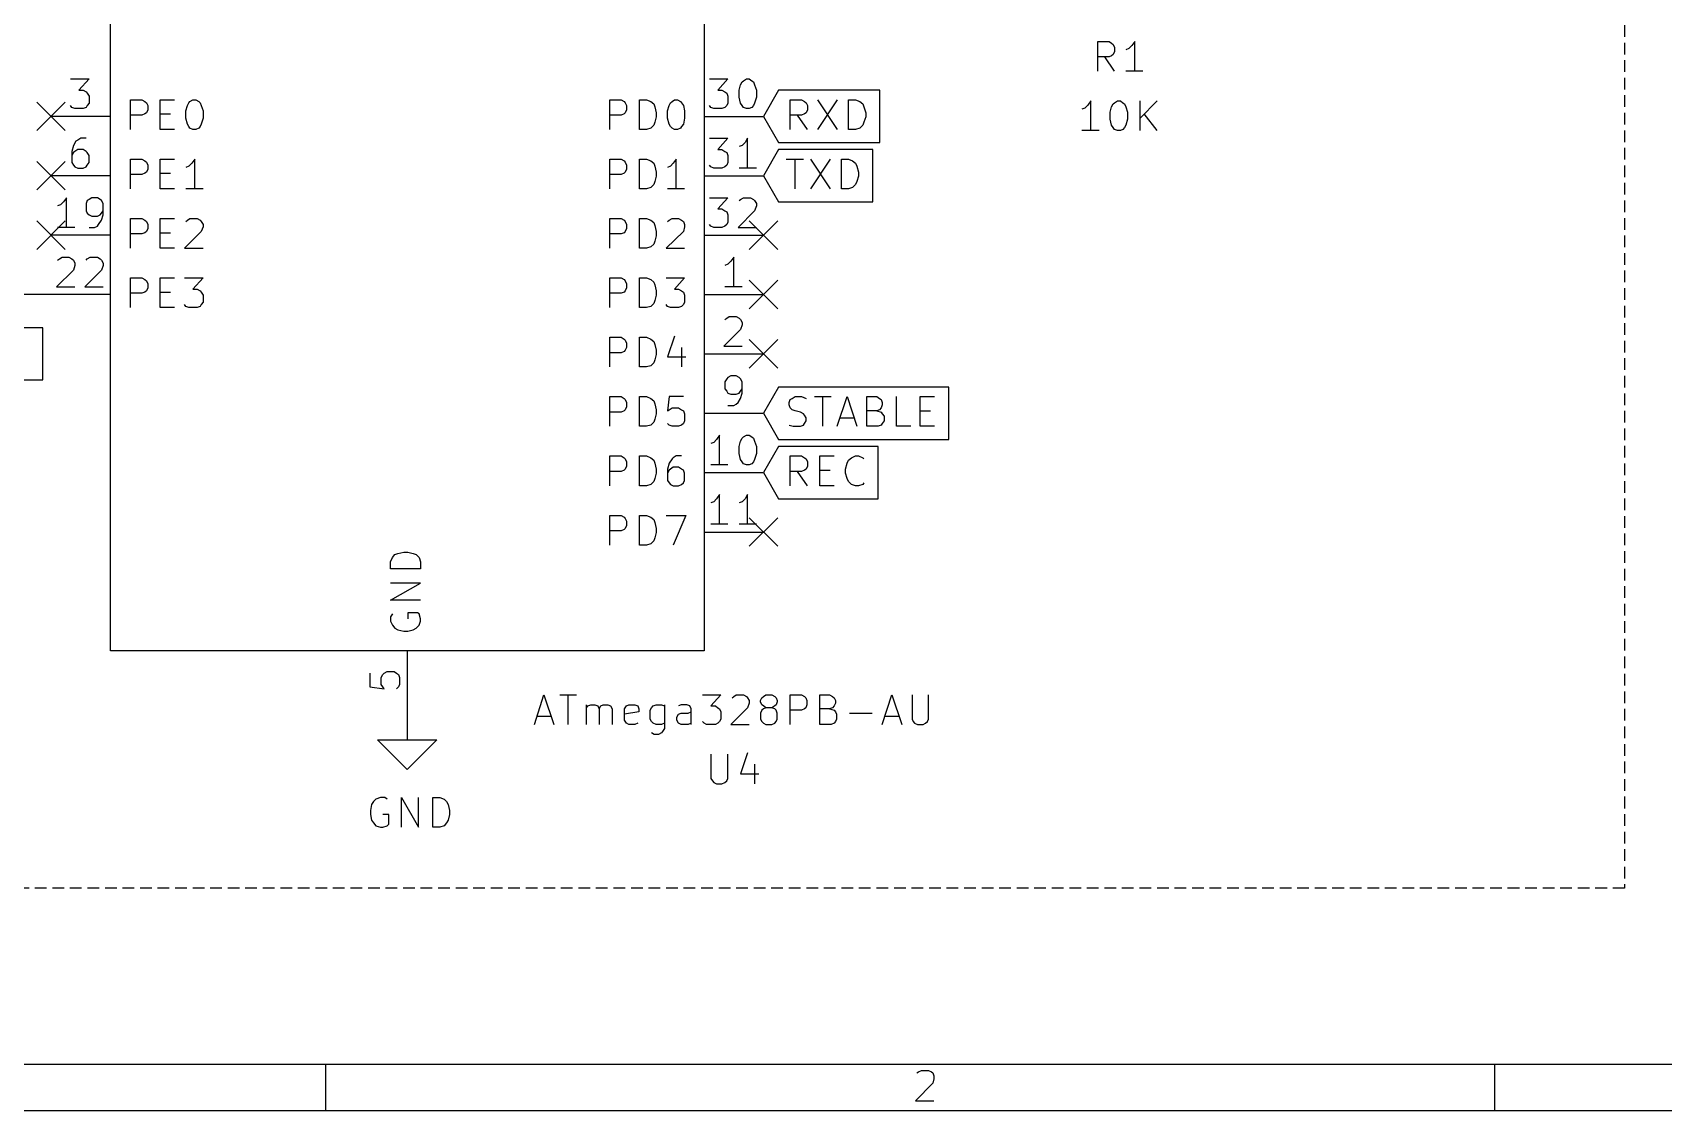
# Model space of a CAD drawing. Extents: x 10 to 287, y -200 to -10.
# Drawn here: x 47.5 to 117.2, y -200 to -153.9 of the extents above; entities that cross this region are included whole.
import ezdxf

# ---------------------------------------------------------------- set-up
doc = ezdxf.new("R2010")
doc.units = 0
doc.header["$MEASUREMENT"] = 0
doc.linetypes.add('DASHED', pattern=[0.75, 0.5, -0.25])
for name, color, linetype in [('BLUE2', 5, 'CONTINUOUS'), ('BLUE3', 171, 'CONTINUOUS'), ('CYAN2', 4, 'CONTINUOUS'), ('GREEN2', 3, 'CONTINUOUS'), ('LYELLOW', 51, 'CONTINUOUS'), ('RED2', 1, 'CONTINUOUS')]:
    doc.layers.add(name, color=color, linetype=linetype)

msp = doc.modelspace()

# ---------------------------------------------------------------- linework, layer by layer
at = {"layer": 'BLUE2', "linetype": 'CONTINUOUS'}
for p, q in [((47.6504, -156.87), (48.8696, -158.09)), ((48.8696, -156.87), (47.6504, -158.09)), ((47.6504, -159.41), (48.8696, -160.63)), ((48.8696, -159.41), (47.6504, -160.63)), ((47.6504, -161.95), (48.8696, -163.17)), ((48.8696, -161.95), (47.6504, -163.17)), ((78.1304, -161.95), (79.3496, -163.17)), ((79.3496, -161.95), (78.1304, -163.17)), ((78.1304, -164.49), (79.3496, -165.71)), ((79.3496, -164.49), (78.1304, -165.71)), ((78.1304, -167.03), (79.3496, -168.25)), ((79.3496, -167.03), (78.1304, -168.25)), ((78.1304, -174.65), (79.3496, -175.87)), ((79.3496, -174.65), (78.1304, -175.87))]:
    msp.add_line(p, q, dxfattribs=at)
at = {"layer": 'BLUE3', "linetype": 'DASHED'}
for p, q in [((115.57, -100.33), (115.57, -190.5)), ((115.57, -190.5), (25.4, -190.5))]:
    msp.add_line(p, q, dxfattribs=at)
at = {"layer": 'CYAN2', "linetype": 'CONTINUOUS'}
for p, q in [((93.0402, -155.55), (93.0402, -154.28)), ((93.0402, -154.28), (93.5228, -154.28)), ((93.5228, -154.28), (93.6244, -154.356)), ((93.6244, -154.356), (93.7006, -154.407)), ((93.7006, -154.838), (93.6244, -154.889)), ((93.7006, -154.407), (93.7514, -154.534)), ((93.7514, -154.711), (93.7006, -154.838)), ((93.7514, -154.534), (93.7514, -154.711)), ((94.361, -154.584), (94.234, -154.635)), ((94.488, -154.457), (94.361, -154.584)), ((94.615, -154.28), (94.488, -154.457)), ((94.615, -155.55), (94.615, -154.28)), ((93.5228, -154.94), (93.0402, -154.94)), ((93.7514, -155.55), (93.345, -154.94)), ((93.6244, -154.889), (93.5228, -154.94)), ((94.9706, -155.55), (94.234, -155.55)), ((51.6636, -158.039), (51.6636, -156.769)), ((51.6636, -156.769), (52.1462, -156.769)), ((52.1462, -156.769), (52.2732, -156.845)), ((52.2732, -156.845), (52.3494, -156.896)), ((52.3494, -156.896), (52.4002, -157.023)), ((52.9336, -158.039), (52.9336, -156.769)), ((52.9336, -156.769), (53.5432, -156.769)), ((54.102, -157.023), (54.1528, -156.896)), ((54.1528, -156.896), (54.2036, -156.845)), ((54.2036, -156.845), (54.3306, -156.769)), ((54.3306, -156.769), (54.4576, -156.769)), ((54.4576, -156.769), (54.5846, -156.845)), ((54.5846, -156.845), (54.6354, -156.896)), ((54.6354, -156.896), (54.6862, -157.023)), ((72.1614, -158.039), (72.1614, -156.769)), ((72.1614, -156.769), (72.644, -156.769)), ((72.644, -156.769), (72.771, -156.845)), ((72.771, -156.845), (72.8218, -156.896)), ((72.8218, -156.896), (72.8726, -157.023)), ((73.4314, -158.039), (73.4314, -156.769)), ((73.4314, -156.769), (73.7362, -156.769)), ((73.7362, -156.769), (73.914, -156.845)), ((73.914, -156.845), (74.041, -156.947)), ((74.041, -156.947), (74.0918, -157.074)), ((74.7014, -157.023), (74.7522, -156.896)), ((74.7522, -156.896), (74.8284, -156.845)), ((74.8284, -156.845), (74.93, -156.769)), ((74.93, -156.769), (75.057, -156.769)), ((75.057, -156.769), (75.184, -156.845)), ((75.184, -156.845), (75.2348, -156.896)), ((75.2348, -156.896), (75.311, -157.023)), ((92.7354, -156.82), (92.6084, -156.997)), ((92.7354, -158.09), (92.7354, -156.82)), ((93.6244, -157.074), (93.7006, -156.947)), ((93.7006, -156.947), (93.7514, -156.896)), ((93.7514, -156.896), (93.8784, -156.82)), ((93.8784, -156.82), (94.0054, -156.82)), ((94.0054, -156.82), (94.107, -156.896)), ((94.107, -156.896), (94.1832, -156.947)), ((94.1832, -156.947), (94.234, -157.074)), ((94.8436, -158.09), (94.8436, -156.82)), ((95.5802, -156.82), (94.8436, -157.556)), ((52.1462, -157.429), (51.6636, -157.429)), ((52.2732, -157.378), (52.1462, -157.429)), ((52.3494, -157.328), (52.2732, -157.378)), ((52.4002, -157.201), (52.3494, -157.328)), ((52.4002, -157.023), (52.4002, -157.201)), ((52.9336, -157.378), (53.3654, -157.378)), ((54.0258, -157.251), (54.102, -157.023)), ((54.0258, -157.556), (54.0258, -157.251)), ((54.102, -157.81), (54.0258, -157.556)), ((54.6862, -157.023), (54.7624, -157.251)), ((54.7624, -157.556), (54.6862, -157.81)), ((54.7624, -157.251), (54.7624, -157.556)), ((72.644, -157.429), (72.1614, -157.429)), ((72.771, -157.378), (72.644, -157.429)), ((72.8218, -157.328), (72.771, -157.378)), ((72.8726, -157.201), (72.8218, -157.328)), ((72.8726, -157.023), (72.8726, -157.201)), ((74.0918, -157.074), (74.1426, -157.328)), ((74.1426, -157.505), (74.0918, -157.734)), ((74.1426, -157.328), (74.1426, -157.505)), ((74.6252, -157.251), (74.7014, -157.023)), ((74.6252, -157.556), (74.6252, -157.251)), ((74.7014, -157.81), (74.6252, -157.556)), ((75.311, -157.023), (75.3618, -157.251)), ((75.3618, -157.556), (75.311, -157.81)), ((75.3618, -157.251), (75.3618, -157.556)), ((92.4814, -157.124), (92.3544, -157.175)), ((92.6084, -156.997), (92.4814, -157.124)), ((93.5736, -157.302), (93.6244, -157.074)), ((93.5736, -157.607), (93.5736, -157.302)), ((93.6244, -157.861), (93.5736, -157.607)), ((94.234, -157.074), (94.3102, -157.302)), ((94.3102, -157.607), (94.234, -157.861)), ((94.3102, -157.302), (94.3102, -157.607)), ((95.5802, -158.09), (95.0214, -157.378)), ((53.5432, -158.039), (52.9336, -158.039)), ((54.1528, -157.912), (54.102, -157.81)), ((54.2036, -157.988), (54.1528, -157.912)), ((54.3306, -158.039), (54.2036, -157.988)), ((54.4576, -158.039), (54.3306, -158.039)), ((54.5846, -157.988), (54.4576, -158.039)), ((54.6354, -157.912), (54.5846, -157.988)), ((54.6862, -157.81), (54.6354, -157.912)), ((73.7362, -158.039), (73.4314, -158.039)), ((73.914, -157.988), (73.7362, -158.039)), ((74.041, -157.861), (73.914, -157.988)), ((74.0918, -157.734), (74.041, -157.861)), ((74.7522, -157.912), (74.7014, -157.81)), ((74.8284, -157.988), (74.7522, -157.912)), ((74.93, -158.039), (74.8284, -157.988)), ((75.057, -158.039), (74.93, -158.039)), ((75.184, -157.988), (75.057, -158.039)), ((75.2348, -157.912), (75.184, -157.988)), ((75.311, -157.81), (75.2348, -157.912)), ((93.091, -158.09), (92.3544, -158.09)), ((93.7006, -157.963), (93.6244, -157.861)), ((93.7514, -158.039), (93.7006, -157.963)), ((93.8784, -158.09), (93.7514, -158.039)), ((94.0054, -158.09), (93.8784, -158.09)), ((94.107, -158.039), (94.0054, -158.09)), ((94.1832, -157.963), (94.107, -158.039)), ((94.234, -157.861), (94.1832, -157.963)), ((51.6636, -160.579), (51.6636, -159.309)), ((51.6636, -159.309), (52.1462, -159.309)), ((52.1462, -159.309), (52.2732, -159.385)), ((52.2732, -159.385), (52.3494, -159.436)), ((52.3494, -159.436), (52.4002, -159.563)), ((52.4002, -159.741), (52.3494, -159.868)), ((52.4002, -159.563), (52.4002, -159.741)), ((52.9336, -160.579), (52.9336, -159.309)), ((52.9336, -159.309), (53.5432, -159.309)), ((54.1528, -159.614), (54.0258, -159.664)), ((54.2798, -159.487), (54.1528, -159.614)), ((54.4068, -159.309), (54.2798, -159.487)), ((54.4068, -160.579), (54.4068, -159.309)), ((72.1614, -160.579), (72.1614, -159.309)), ((72.1614, -159.309), (72.644, -159.309)), ((72.644, -159.309), (72.771, -159.385)), ((72.771, -159.385), (72.8218, -159.436)), ((72.8218, -159.436), (72.8726, -159.563)), ((72.8726, -159.741), (72.8218, -159.868)), ((72.8726, -159.563), (72.8726, -159.741)), ((73.4314, -160.579), (73.4314, -159.309)), ((73.4314, -159.309), (73.7362, -159.309)), ((73.7362, -159.309), (73.914, -159.385)), ((73.914, -159.385), (74.041, -159.487)), ((74.041, -159.487), (74.0918, -159.614)), ((74.0918, -159.614), (74.1426, -159.868)), ((74.7522, -159.614), (74.6252, -159.664)), ((74.8792, -159.487), (74.7522, -159.614)), ((75.0062, -159.309), (74.8792, -159.487)), ((75.0062, -160.579), (75.0062, -159.309)), ((52.1462, -159.969), (51.6636, -159.969)), ((52.2732, -159.918), (52.1462, -159.969)), ((52.3494, -159.868), (52.2732, -159.918)), ((52.9336, -159.918), (53.3654, -159.918)), ((72.644, -159.969), (72.1614, -159.969)), ((72.771, -159.918), (72.644, -159.969)), ((72.8218, -159.868), (72.771, -159.918)), ((74.041, -160.401), (73.914, -160.528)), ((74.0918, -160.274), (74.041, -160.401)), ((74.1426, -160.045), (74.0918, -160.274)), ((74.1426, -159.868), (74.1426, -160.045)), ((53.5432, -160.579), (52.9336, -160.579)), ((54.7624, -160.579), (54.0258, -160.579)), ((73.7362, -160.579), (73.4314, -160.579)), ((73.914, -160.528), (73.7362, -160.579)), ((75.3618, -160.579), (74.6252, -160.579)), ((51.6636, -163.119), (51.6636, -161.849)), ((51.6636, -161.849), (52.1462, -161.849)), ((52.1462, -162.509), (51.6636, -162.509)), ((52.1462, -161.849), (52.2732, -161.925)), ((52.2732, -162.458), (52.1462, -162.509)), ((52.2732, -161.925), (52.3494, -161.976)), ((52.3494, -162.408), (52.2732, -162.458)), ((52.3494, -161.976), (52.4002, -162.103)), ((52.4002, -162.281), (52.3494, -162.408)), ((52.4002, -162.103), (52.4002, -162.281)), ((52.9336, -163.119), (52.9336, -161.849)), ((52.9336, -161.849), (53.5432, -161.849)), ((52.9336, -162.458), (53.3654, -162.458)), ((54.6862, -162.408), (53.975, -163.119)), ((54.0258, -161.976), (54.102, -161.925)), ((54.102, -161.925), (54.2036, -161.849)), ((54.2036, -161.849), (54.5084, -161.849)), ((54.5084, -161.849), (54.6354, -161.925)), ((54.6354, -161.925), (54.6862, -161.976)), ((54.6862, -161.976), (54.7624, -162.103)), ((54.7624, -162.204), (54.6862, -162.408)), ((54.7624, -162.103), (54.7624, -162.204)), ((72.1614, -163.119), (72.1614, -161.849)), ((72.1614, -161.849), (72.644, -161.849)), ((72.644, -162.509), (72.1614, -162.509)), ((72.644, -161.849), (72.771, -161.925)), ((72.771, -162.458), (72.644, -162.509)), ((72.771, -161.925), (72.8218, -161.976)), ((72.8218, -162.408), (72.771, -162.458)), ((72.8218, -161.976), (72.8726, -162.103)), ((72.8726, -162.281), (72.8218, -162.408)), ((72.8726, -162.103), (72.8726, -162.281)), ((73.4314, -163.119), (73.4314, -161.849)), ((73.4314, -161.849), (73.7362, -161.849)), ((73.7362, -161.849), (73.914, -161.925)), ((73.914, -161.925), (74.041, -162.027)), ((74.041, -162.027), (74.0918, -162.154)), ((74.0918, -162.154), (74.1426, -162.408)), ((74.1426, -162.408), (74.1426, -162.585)), ((75.311, -162.408), (74.5744, -163.119)), ((74.6252, -161.976), (74.7014, -161.925)), ((74.7014, -161.925), (74.8284, -161.849)), ((74.8284, -161.849), (75.1078, -161.849)), ((75.1078, -161.849), (75.2348, -161.925)), ((75.2348, -161.925), (75.311, -161.976)), ((75.311, -161.976), (75.3618, -162.103)), ((75.3618, -162.204), (75.311, -162.408)), ((75.3618, -162.103), (75.3618, -162.204)), ((53.5432, -163.119), (52.9336, -163.119)), ((53.975, -163.119), (54.7624, -163.119)), ((73.7362, -163.119), (73.4314, -163.119)), ((73.914, -163.068), (73.7362, -163.119)), ((74.041, -162.941), (73.914, -163.068)), ((74.0918, -162.814), (74.041, -162.941)), ((74.1426, -162.585), (74.0918, -162.814)), ((74.5744, -163.119), (75.3618, -163.119)), ((51.6636, -165.659), (51.6636, -164.389)), ((51.6636, -164.389), (52.1462, -164.389)), ((52.1462, -164.389), (52.2732, -164.465)), ((52.2732, -164.465), (52.3494, -164.516)), ((52.3494, -164.516), (52.4002, -164.643)), ((52.9336, -165.659), (52.9336, -164.389)), ((52.9336, -164.389), (53.5432, -164.389)), ((53.975, -164.389), (54.7624, -164.389)), ((54.7624, -164.389), (54.3306, -164.871)), ((72.1614, -165.659), (72.1614, -164.389)), ((72.1614, -164.389), (72.644, -164.389)), ((72.644, -164.389), (72.771, -164.465)), ((72.771, -164.465), (72.8218, -164.516)), ((72.8218, -164.516), (72.8726, -164.643)), ((73.4314, -165.659), (73.4314, -164.389)), ((73.4314, -164.389), (73.7362, -164.389)), ((73.7362, -164.389), (73.914, -164.465)), ((73.914, -164.465), (74.041, -164.567)), ((74.041, -164.567), (74.0918, -164.694)), ((74.5744, -164.389), (75.3618, -164.389)), ((75.3618, -164.389), (74.93, -164.871)), ((52.1462, -165.049), (51.6636, -165.049)), ((52.2732, -164.998), (52.1462, -165.049)), ((52.3494, -164.948), (52.2732, -164.998)), ((52.4002, -164.821), (52.3494, -164.948)), ((52.4002, -164.643), (52.4002, -164.821)), ((52.9336, -164.998), (53.3654, -164.998)), ((54.3306, -164.871), (54.5084, -164.871)), ((54.5084, -164.871), (54.6354, -164.948)), ((54.6354, -164.948), (54.6862, -164.998)), ((54.6862, -164.998), (54.7624, -165.125)), ((54.7624, -165.125), (54.7624, -165.43)), ((72.644, -165.049), (72.1614, -165.049)), ((72.771, -164.998), (72.644, -165.049)), ((72.8218, -164.948), (72.771, -164.998)), ((72.8726, -164.821), (72.8218, -164.948)), ((72.8726, -164.643), (72.8726, -164.821)), ((74.0918, -164.694), (74.1426, -164.948)), ((74.1426, -165.125), (74.0918, -165.354)), ((74.1426, -164.948), (74.1426, -165.125)), ((74.93, -164.871), (75.1078, -164.871)), ((75.1078, -164.871), (75.2348, -164.948)), ((75.2348, -164.948), (75.311, -164.998)), ((75.311, -164.998), (75.3618, -165.125)), ((75.3618, -165.125), (75.3618, -165.43)), ((53.5432, -165.659), (52.9336, -165.659)), ((54.0258, -165.608), (53.975, -165.532)), ((54.1528, -165.659), (54.0258, -165.608)), ((54.5084, -165.659), (54.1528, -165.659)), ((54.6354, -165.608), (54.5084, -165.659)), ((54.6862, -165.532), (54.6354, -165.608)), ((54.7624, -165.43), (54.6862, -165.532)), ((73.7362, -165.659), (73.4314, -165.659)), ((73.914, -165.608), (73.7362, -165.659)), ((74.041, -165.481), (73.914, -165.608)), ((74.0918, -165.354), (74.041, -165.481)), ((74.6252, -165.608), (74.5744, -165.532)), ((74.7522, -165.659), (74.6252, -165.608)), ((75.1078, -165.659), (74.7522, -165.659)), ((75.2348, -165.608), (75.1078, -165.659)), ((75.311, -165.532), (75.2348, -165.608)), ((75.3618, -165.43), (75.311, -165.532)), ((72.1614, -168.199), (72.1614, -166.929)), ((72.1614, -166.929), (72.644, -166.929)), ((72.644, -166.929), (72.771, -167.005)), ((72.771, -167.005), (72.8218, -167.056)), ((72.8218, -167.056), (72.8726, -167.183)), ((72.8726, -167.361), (72.8218, -167.488)), ((72.8726, -167.183), (72.8726, -167.361)), ((73.4314, -168.199), (73.4314, -166.929)), ((73.4314, -166.929), (73.7362, -166.929)), ((73.7362, -166.929), (73.914, -167.005)), ((73.914, -167.005), (74.041, -167.107)), ((74.041, -167.107), (74.0918, -167.234)), ((74.0918, -167.234), (74.1426, -167.488)), ((74.93, -166.878), (74.6252, -167.767)), ((75.2348, -167.361), (75.2348, -168.199)), ((72.644, -167.589), (72.1614, -167.589)), ((72.771, -167.538), (72.644, -167.589)), ((72.8218, -167.488), (72.771, -167.538)), ((74.041, -168.021), (73.914, -168.148)), ((74.0918, -167.894), (74.041, -168.021)), ((74.1426, -167.665), (74.0918, -167.894)), ((74.1426, -167.488), (74.1426, -167.665)), ((74.6252, -167.767), (75.4126, -167.767)), ((73.7362, -168.199), (73.4314, -168.199)), ((73.914, -168.148), (73.7362, -168.199)), ((72.1614, -170.739), (72.1614, -169.469)), ((72.1614, -169.469), (72.644, -169.469)), ((72.644, -169.469), (72.771, -169.545)), ((73.4314, -170.739), (73.4314, -169.469)), ((73.4314, -169.469), (73.7362, -169.469)), ((73.7362, -169.469), (73.914, -169.545)), ((74.7014, -169.469), (74.6252, -170.078)), ((75.311, -169.469), (74.7014, -169.469)), ((72.644, -170.129), (72.1614, -170.129)), ((72.771, -170.078), (72.644, -170.129)), ((72.771, -169.545), (72.8218, -169.596)), ((72.8218, -170.028), (72.771, -170.078)), ((72.8218, -169.596), (72.8726, -169.723)), ((72.8726, -169.901), (72.8218, -170.028)), ((72.8726, -169.723), (72.8726, -169.901)), ((73.914, -169.545), (74.041, -169.647)), ((74.041, -169.647), (74.0918, -169.774)), ((74.0918, -169.774), (74.1426, -170.028)), ((74.1426, -170.205), (74.0918, -170.434)), ((74.1426, -170.028), (74.1426, -170.205)), ((74.6252, -170.078), (74.7014, -170.028)), ((74.7014, -170.028), (74.8284, -169.951)), ((74.8284, -169.951), (75.1078, -169.951)), ((75.1078, -169.951), (75.2348, -170.028)), ((75.2348, -170.028), (75.311, -170.078)), ((75.311, -170.078), (75.3618, -170.205)), ((75.3618, -170.205), (75.3618, -170.51)), ((73.7362, -170.739), (73.4314, -170.739)), ((73.914, -170.688), (73.7362, -170.739)), ((74.041, -170.561), (73.914, -170.688)), ((74.0918, -170.434), (74.041, -170.561)), ((74.7014, -170.688), (74.6252, -170.612)), ((74.8284, -170.739), (74.7014, -170.688)), ((75.1078, -170.739), (74.8284, -170.739)), ((75.2348, -170.688), (75.1078, -170.739)), ((75.311, -170.612), (75.2348, -170.688)), ((75.3618, -170.51), (75.311, -170.612)), ((72.1614, -173.279), (72.1614, -172.009)), ((72.1614, -172.009), (72.644, -172.009)), ((72.644, -172.009), (72.771, -172.085)), ((72.771, -172.085), (72.8218, -172.136)), ((72.8218, -172.136), (72.8726, -172.263)), ((72.8726, -172.263), (72.8726, -172.441)), ((73.4314, -173.279), (73.4314, -172.009)), ((73.4314, -172.009), (73.7362, -172.009)), ((73.7362, -172.009), (73.914, -172.085)), ((73.914, -172.085), (74.041, -172.187)), ((74.041, -172.187), (74.0918, -172.314)), ((74.8284, -172.136), (74.7014, -172.314)), ((74.8792, -172.085), (74.8284, -172.136)), ((75.0062, -172.009), (74.8792, -172.085)), ((75.2348, -172.009), (75.0062, -172.009)), ((72.644, -172.669), (72.1614, -172.669)), ((72.771, -172.618), (72.644, -172.669)), ((72.8218, -172.568), (72.771, -172.618)), ((72.8726, -172.441), (72.8218, -172.568)), ((74.0918, -172.974), (74.041, -173.101)), ((74.0918, -172.314), (74.1426, -172.568)), ((74.1426, -172.745), (74.0918, -172.974)), ((74.1426, -172.568), (74.1426, -172.745)), ((74.7014, -172.314), (74.6252, -172.568)), ((74.6252, -172.568), (74.6252, -173.05)), ((74.7014, -172.618), (74.6252, -172.745)), ((74.7522, -172.568), (74.7014, -172.618)), ((74.8792, -172.491), (74.7522, -172.568)), ((75.1078, -172.491), (74.8792, -172.491)), ((75.2348, -172.568), (75.1078, -172.491)), ((75.311, -172.618), (75.2348, -172.568)), ((75.3618, -172.745), (75.311, -172.618)), ((75.3618, -173.05), (75.3618, -172.745)), ((73.7362, -173.279), (73.4314, -173.279)), ((73.914, -173.228), (73.7362, -173.279)), ((74.041, -173.101), (73.914, -173.228)), ((74.6252, -173.05), (74.7014, -173.152)), ((74.7014, -173.152), (74.7522, -173.228)), ((74.7522, -173.228), (74.8792, -173.279)), ((74.8792, -173.279), (75.1078, -173.279)), ((75.1078, -173.279), (75.2348, -173.228)), ((75.2348, -173.228), (75.311, -173.152)), ((75.311, -173.152), (75.3618, -173.05)), ((72.1614, -175.819), (72.1614, -174.549)), ((72.1614, -174.549), (72.644, -174.549)), ((72.644, -174.549), (72.771, -174.625)), ((72.771, -174.625), (72.8218, -174.676)), ((72.8218, -174.676), (72.8726, -174.803)), ((72.8726, -174.981), (72.8218, -175.108)), ((72.8726, -174.803), (72.8726, -174.981)), ((73.4314, -175.819), (73.4314, -174.549)), ((73.4314, -174.549), (73.7362, -174.549)), ((73.7362, -174.549), (73.914, -174.625)), ((73.914, -174.625), (74.041, -174.727)), ((74.041, -174.727), (74.0918, -174.854)), ((74.0918, -174.854), (74.1426, -175.108)), ((74.5744, -174.549), (75.4126, -174.549)), ((75.4126, -174.549), (74.8792, -175.819)), ((72.644, -175.209), (72.1614, -175.209)), ((72.771, -175.158), (72.644, -175.209)), ((72.8218, -175.108), (72.771, -175.158)), ((73.914, -175.768), (73.7362, -175.819)), ((74.041, -175.641), (73.914, -175.768)), ((74.0918, -175.514), (74.041, -175.641)), ((74.1426, -175.285), (74.0918, -175.514)), ((74.1426, -175.108), (74.1426, -175.285)), ((62.7888, -176.53), (62.865, -176.352)), ((62.865, -176.352), (62.9666, -176.225)), ((62.9666, -176.225), (63.0936, -176.174)), ((63.0936, -176.174), (63.3476, -176.124)), ((63.3476, -176.124), (63.5254, -176.124)), ((63.5254, -176.124), (63.754, -176.174)), ((63.754, -176.174), (63.881, -176.225)), ((63.881, -176.225), (64.008, -176.352)), ((64.008, -176.352), (64.0588, -176.53)), ((73.7362, -175.819), (73.4314, -175.819)), ((62.7888, -176.835), (62.7888, -176.53)), ((64.0588, -176.835), (62.7888, -176.835)), ((64.0588, -176.53), (64.0588, -176.835)), ((62.7888, -178.181), (64.0588, -177.444)), ((64.0588, -177.444), (62.7888, -177.444)), ((64.0588, -178.181), (62.7888, -178.181)), ((62.865, -178.765), (62.7888, -178.892)), ((62.7888, -178.892), (62.7888, -179.07)), ((62.7888, -179.07), (62.865, -179.248)), ((62.865, -179.248), (62.9666, -179.375)), ((63.9318, -178.714), (63.5254, -178.714)), ((63.5254, -178.714), (63.5254, -178.968)), ((63.881, -179.375), (64.008, -179.248)), ((64.008, -178.765), (63.9318, -178.714)), ((64.0588, -178.968), (64.008, -178.765)), ((64.008, -179.248), (64.0588, -179.07)), ((64.0588, -179.07), (64.0588, -178.968)), ((62.9666, -179.375), (63.0936, -179.451)), ((63.0936, -179.451), (63.3476, -179.502)), ((63.3476, -179.502), (63.5254, -179.502)), ((63.5254, -179.502), (63.754, -179.451)), ((63.754, -179.451), (63.881, -179.375)), ((68.9356, -183.49), (69.342, -182.22)), ((69.342, -182.22), (69.7738, -183.49)), ((70.0278, -182.22), (70.739, -182.22)), ((70.3834, -183.49), (70.3834, -182.22)), ((71.1708, -183.49), (71.1708, -182.651)), ((71.1708, -182.778), (71.2216, -182.702)), ((71.2216, -182.702), (71.3486, -182.651)), ((71.3486, -182.651), (71.5264, -182.651)), ((71.5264, -182.651), (71.6534, -182.702)), ((71.6534, -182.702), (71.7042, -182.829)), ((71.7042, -182.829), (71.7804, -182.702)), ((71.7804, -182.702), (71.882, -182.651)), ((71.882, -182.651), (72.0852, -182.651)), ((72.0852, -182.651), (72.1868, -182.702)), ((72.1868, -182.702), (72.263, -182.829)), ((72.7964, -182.829), (72.8726, -182.702)), ((72.8726, -182.702), (72.9742, -182.651)), ((72.9742, -182.651), (73.2282, -182.651)), ((73.2282, -182.651), (73.3552, -182.702)), ((73.3552, -182.702), (73.406, -182.829)), ((73.9394, -182.778), (74.0156, -182.702)), ((74.0156, -182.702), (74.1426, -182.651)), ((74.1426, -182.651), (74.3712, -182.651)), ((74.3712, -182.651), (74.4982, -182.702)), ((74.4982, -182.651), (74.4982, -183.667)), ((75.2094, -182.651), (75.1078, -182.702)), ((75.4634, -182.651), (75.2094, -182.651)), ((75.5904, -182.702), (75.4634, -182.651)), ((75.6412, -182.829), (75.5904, -182.702)), ((76.1238, -182.22), (76.9112, -182.22)), ((76.9112, -182.22), (76.4794, -182.702)), ((76.4794, -182.702), (76.6826, -182.702)), ((76.6826, -182.702), (76.7842, -182.778)), ((77.3938, -182.347), (77.47, -182.296)), ((77.47, -182.296), (77.5716, -182.22)), ((77.5716, -182.22), (77.8764, -182.22)), ((77.8764, -182.22), (78.0034, -182.296)), ((78.0034, -182.296), (78.0542, -182.347)), ((78.0542, -182.347), (78.1304, -182.474)), ((78.1304, -182.575), (78.0542, -182.778)), ((78.1304, -182.474), (78.1304, -182.575)), ((78.613, -182.474), (78.6638, -182.347)), ((78.613, -182.524), (78.613, -182.474)), ((78.6638, -182.651), (78.613, -182.524)), ((78.6638, -182.347), (78.74, -182.296)), ((78.74, -182.702), (78.6638, -182.651)), ((78.74, -182.296), (78.8416, -182.22)), ((78.8416, -182.778), (78.74, -182.702)), ((78.8416, -182.22), (79.0956, -182.22)), ((79.0956, -182.22), (79.2226, -182.296)), ((79.2226, -182.702), (79.0956, -182.778)), ((79.2226, -182.296), (79.2734, -182.347)), ((79.2734, -182.651), (79.2226, -182.702)), ((79.2734, -182.347), (79.3242, -182.474)), ((79.3242, -182.524), (79.2734, -182.651)), ((79.3242, -182.474), (79.3242, -182.524)), ((79.883, -183.49), (79.883, -182.22)), ((79.883, -182.22), (80.3656, -182.22)), ((80.3656, -182.22), (80.4926, -182.296)), ((80.4926, -182.296), (80.5434, -182.347)), ((80.5434, -182.347), (80.5942, -182.474)), ((80.5942, -182.651), (80.5434, -182.778)), ((80.5942, -182.474), (80.5942, -182.651)), ((81.153, -183.49), (81.153, -182.22)), ((81.153, -182.22), (81.5594, -182.22)), ((81.5594, -182.22), (81.6864, -182.296)), ((81.6864, -182.296), (81.7626, -182.347)), ((81.7626, -182.702), (81.6864, -182.778)), ((81.7626, -182.347), (81.8134, -182.474)), ((81.8134, -182.575), (81.7626, -182.702)), ((81.8134, -182.474), (81.8134, -182.575)), ((83.82, -183.49), (84.2264, -182.22)), ((84.2264, -182.22), (84.6582, -183.49)), ((85.09, -182.22), (85.09, -183.261)), ((85.8012, -183.261), (85.8012, -182.22)), ((69.0626, -183.134), (69.6468, -183.134)), ((71.7042, -182.829), (71.7042, -183.49)), ((72.263, -182.829), (72.263, -183.49)), ((72.7964, -183.312), (72.7964, -182.829)), ((73.406, -182.956), (72.7964, -183.058)), ((72.8726, -183.439), (72.7964, -183.312)), ((72.9742, -183.49), (72.8726, -183.439)), ((73.3552, -183.439), (73.2282, -183.49)), ((73.406, -182.829), (73.406, -182.956)), ((73.8886, -182.88), (73.9394, -182.778)), ((73.8886, -183.261), (73.8886, -182.88)), ((73.9394, -183.363), (73.8886, -183.261)), ((74.0156, -183.439), (73.9394, -183.363)), ((74.1426, -183.49), (74.0156, -183.439)), ((74.4982, -183.439), (74.3712, -183.49)), ((75.0316, -183.185), (75.1078, -183.058)), ((75.0316, -183.312), (75.0316, -183.185)), ((75.1078, -183.439), (75.0316, -183.312)), ((75.1078, -183.058), (75.2094, -183.007)), ((75.2094, -183.49), (75.1078, -183.439)), ((75.2094, -183.007), (75.5142, -183.007)), ((75.5142, -183.007), (75.6412, -182.956)), ((75.6412, -183.439), (75.5142, -183.49)), ((75.6412, -183.49), (75.6412, -182.829)), ((76.2, -183.439), (76.1238, -183.363)), ((76.3016, -183.49), (76.2, -183.439)), ((76.7842, -183.439), (76.6826, -183.49)), ((76.7842, -182.778), (76.8604, -182.829)), ((76.8604, -183.363), (76.7842, -183.439)), ((76.8604, -182.829), (76.9112, -182.956)), ((76.9112, -183.261), (76.8604, -183.363)), ((76.9112, -182.956), (76.9112, -183.261)), ((78.0542, -182.778), (77.343, -183.49)), ((78.6638, -182.88), (78.613, -183.007)), ((78.613, -183.007), (78.613, -183.261)), ((78.613, -183.261), (78.6638, -183.363)), ((78.74, -182.829), (78.6638, -182.88)), ((78.6638, -183.363), (78.74, -183.439)), ((78.8416, -182.778), (78.74, -182.829)), ((78.74, -183.439), (78.8416, -183.49)), ((79.0956, -182.778), (78.8416, -182.778)), ((79.2226, -182.829), (79.0956, -182.778)), ((79.0956, -183.49), (79.2226, -183.439)), ((79.2734, -182.88), (79.2226, -182.829)), ((79.2226, -183.439), (79.2734, -183.363)), ((79.3242, -183.007), (79.2734, -182.88)), ((79.2734, -183.363), (79.3242, -183.261)), ((79.3242, -183.261), (79.3242, -183.007)), ((80.3656, -182.88), (79.883, -182.88)), ((80.4926, -182.829), (80.3656, -182.88)), ((80.5434, -182.778), (80.4926, -182.829)), ((81.5594, -182.829), (81.153, -182.829)), ((81.6864, -182.778), (81.5594, -182.829)), ((81.5594, -182.829), (81.7626, -182.88)), ((81.7626, -183.439), (81.6356, -183.49)), ((81.7626, -182.88), (81.8134, -182.956)), ((81.8134, -183.363), (81.7626, -183.439)), ((81.8134, -182.956), (81.8642, -183.058)), ((81.8642, -183.261), (81.8134, -183.363)), ((81.8642, -183.058), (81.8642, -183.261)), ((82.423, -183.007), (83.3882, -183.007)), ((83.9216, -183.134), (84.5312, -183.134)), ((85.09, -183.261), (85.1408, -183.363)), ((85.1408, -183.363), (85.1916, -183.439)), ((85.1916, -183.439), (85.3186, -183.49)), ((85.5726, -183.49), (85.6742, -183.439)), ((85.6742, -183.439), (85.7504, -183.363)), ((85.7504, -183.363), (85.8012, -183.261)), ((73.2282, -183.49), (72.9742, -183.49)), ((74.0664, -183.921), (73.9394, -183.845)), ((74.2442, -183.921), (74.0664, -183.921)), ((74.3712, -183.49), (74.1426, -183.49)), ((74.3712, -183.845), (74.2442, -183.921)), ((74.422, -183.794), (74.3712, -183.845)), ((74.4982, -183.667), (74.422, -183.794)), ((75.5142, -183.49), (75.2094, -183.49)), ((76.6826, -183.49), (76.3016, -183.49)), ((77.343, -183.49), (78.1304, -183.49)), ((78.8416, -183.49), (79.0956, -183.49)), ((81.6356, -183.49), (81.153, -183.49)), ((85.3186, -183.49), (85.5726, -183.49)), ((76.4794, -184.76), (76.4794, -185.801)), ((77.216, -185.801), (77.216, -184.76)), ((78.0542, -184.709), (77.7494, -185.598)), ((78.359, -185.191), (78.359, -186.03)), ((76.4794, -185.801), (76.5556, -185.903)), ((76.5556, -185.903), (76.6064, -185.979)), ((76.6064, -185.979), (76.7334, -186.03)), ((76.7334, -186.03), (76.962, -186.03)), ((76.962, -186.03), (77.089, -185.979)), ((77.089, -185.979), (77.1652, -185.903)), ((77.1652, -185.903), (77.216, -185.801)), ((77.7494, -185.598), (78.5368, -185.598)), ((61.976, -186.919), (61.9252, -187.173)), ((62.0522, -186.792), (61.976, -186.919)), ((62.1538, -186.69), (62.0522, -186.792)), ((62.357, -186.614), (62.1538, -186.69)), ((62.5348, -186.614), (62.357, -186.614)), ((62.6364, -186.69), (62.5348, -186.614)), ((63.246, -187.884), (63.246, -186.614)), ((63.246, -186.614), (63.9826, -187.884)), ((63.9826, -187.884), (63.9826, -186.614)), ((64.5922, -187.884), (64.5922, -186.614)), ((64.5922, -186.614), (64.897, -186.614)), ((64.897, -186.614), (65.0748, -186.69)), ((65.0748, -186.69), (65.1764, -186.792)), ((65.1764, -186.792), (65.2526, -186.919)), ((65.2526, -186.919), (65.3034, -187.173)), ((61.9252, -187.173), (61.9252, -187.35)), ((61.9252, -187.35), (61.976, -187.579)), ((61.976, -187.579), (62.0522, -187.706)), ((62.7126, -187.35), (62.4586, -187.35)), ((62.7126, -187.757), (62.7126, -187.35)), ((65.2526, -187.579), (65.1764, -187.706)), ((65.3034, -187.35), (65.2526, -187.579)), ((65.3034, -187.173), (65.3034, -187.35)), ((62.0522, -187.706), (62.1538, -187.833)), ((62.1538, -187.833), (62.357, -187.884)), ((62.357, -187.884), (62.4586, -187.884)), ((62.4586, -187.884), (62.6364, -187.833)), ((62.6364, -187.833), (62.7126, -187.757)), ((64.897, -187.884), (64.5922, -187.884)), ((65.0748, -187.833), (64.897, -187.884)), ((65.1764, -187.706), (65.0748, -187.833))]:
    msp.add_line(p, q, dxfattribs=at)
at = {"layer": 'GREEN2', "linetype": 'CONTINUOUS'}
msp.add_line((48.26, -165.1), (43.18, -165.1), dxfattribs=at)
at = {"layer": 'LYELLOW', "linetype": 'CONTINUOUS'}
for p, q in [((50.8, -180.34), (50.8, -109.22)), ((76.2, -109.22), (76.2, -180.34)), ((76.2, -180.34), (50.8, -180.34))]:
    msp.add_line(p, q, dxfattribs=at)
at = {"layer": 'RED2', "linetype": 'CONTINUOUS'}
for p, q in [((50.8, -180.34), (50.8, -109.22)), ((76.2, -109.22), (76.2, -180.34)), ((49.0982, -155.88), (49.8856, -155.88)), ((49.8856, -155.88), (49.4538, -156.362)), ((76.4286, -155.88), (77.216, -155.88)), ((77.216, -155.88), (76.7842, -156.362)), ((77.6986, -156.362), (77.7494, -156.134)), ((77.7494, -156.134), (77.8256, -156.007)), ((77.8256, -156.007), (77.8764, -155.956)), ((77.8764, -155.956), (78.0034, -155.88)), ((78.0034, -155.88), (78.1304, -155.88)), ((78.1304, -155.88), (78.232, -155.956)), ((78.232, -155.956), (78.3082, -156.007)), ((78.3082, -156.007), (78.359, -156.134)), ((78.359, -156.134), (78.4352, -156.362)), ((49.4538, -156.362), (49.6316, -156.362)), ((49.6316, -156.362), (49.7586, -156.439)), ((49.7586, -156.439), (49.8094, -156.489)), ((49.8094, -156.489), (49.8856, -156.616)), ((49.8856, -156.921), (49.8094, -157.023)), ((49.8856, -156.616), (49.8856, -156.921)), ((76.7842, -156.362), (76.962, -156.362)), ((76.962, -156.362), (77.089, -156.439)), ((77.089, -156.439), (77.1652, -156.489)), ((77.1652, -156.489), (77.216, -156.616)), ((77.216, -156.921), (77.1652, -157.023)), ((77.216, -156.616), (77.216, -156.921)), ((77.6986, -156.667), (77.6986, -156.362)), ((77.7494, -156.921), (77.6986, -156.667)), ((77.8256, -157.023), (77.7494, -156.921)), ((78.359, -156.921), (78.3082, -157.023)), ((78.4352, -156.667), (78.359, -156.921)), ((78.4352, -156.362), (78.4352, -156.667)), ((79.375, -156.362), (78.74, -157.48)), ((83.7184, -156.362), (79.375, -156.362)), ((79.883, -158.039), (79.883, -156.769)), ((79.883, -156.769), (80.3656, -156.769)), ((80.3656, -156.769), (80.4926, -156.845)), ((80.4926, -156.845), (80.5688, -156.896)), ((80.5688, -156.896), (80.6196, -157.023)), ((81.0514, -156.769), (81.8896, -158.039)), ((81.8896, -156.769), (81.0514, -158.039)), ((82.3722, -158.039), (82.3722, -156.769)), ((82.3722, -156.769), (82.677, -156.769)), ((82.677, -156.769), (82.8548, -156.845)), ((82.8548, -156.845), (82.9818, -156.947)), ((82.9818, -156.947), (83.0326, -157.074)), ((83.7184, -157.48), (83.7184, -156.362)), ((50.8, -157.48), (48.26, -157.48)), ((49.149, -157.099), (49.0982, -157.023)), ((49.276, -157.15), (49.149, -157.099)), ((49.6316, -157.15), (49.276, -157.15)), ((49.7586, -157.099), (49.6316, -157.15)), ((49.8094, -157.023), (49.7586, -157.099)), ((76.2, -157.48), (78.74, -157.48)), ((76.4794, -157.099), (76.4286, -157.023)), ((76.6064, -157.15), (76.4794, -157.099)), ((76.962, -157.15), (76.6064, -157.15)), ((77.089, -157.099), (76.962, -157.15)), ((77.1652, -157.023), (77.089, -157.099)), ((77.8764, -157.099), (77.8256, -157.023)), ((78.0034, -157.15), (77.8764, -157.099)), ((78.1304, -157.15), (78.0034, -157.15)), ((78.232, -157.099), (78.1304, -157.15)), ((78.3082, -157.023), (78.232, -157.099)), ((78.74, -157.48), (79.375, -158.598)), ((80.3656, -157.429), (79.883, -157.429)), ((80.6196, -158.039), (80.1878, -157.429)), ((80.4926, -157.378), (80.3656, -157.429)), ((80.5688, -157.328), (80.4926, -157.378)), ((80.6196, -157.201), (80.5688, -157.328)), ((80.6196, -157.023), (80.6196, -157.201)), ((83.0326, -157.074), (83.1088, -157.328)), ((83.1088, -157.505), (83.0326, -157.734)), ((83.1088, -157.328), (83.1088, -157.505)), ((83.7184, -158.598), (83.7184, -157.48)), ((82.677, -158.039), (82.3722, -158.039)), ((82.8548, -157.988), (82.677, -158.039)), ((82.9818, -157.861), (82.8548, -157.988)), ((83.0326, -157.734), (82.9818, -157.861)), ((49.2252, -158.725), (49.149, -158.979)), ((49.149, -158.979), (49.149, -159.461)), ((49.2252, -159.029), (49.149, -159.156)), ((49.3268, -158.547), (49.2252, -158.725)), ((49.276, -158.979), (49.2252, -159.029)), ((49.403, -158.902), (49.276, -158.979)), ((49.403, -158.496), (49.3268, -158.547)), ((49.53, -158.42), (49.403, -158.496)), ((49.6316, -158.902), (49.403, -158.902)), ((49.7586, -158.42), (49.53, -158.42)), ((49.7586, -158.979), (49.6316, -158.902)), ((49.8094, -159.029), (49.7586, -158.979)), ((49.8856, -159.156), (49.8094, -159.029)), ((76.4286, -158.42), (77.216, -158.42)), ((77.216, -158.42), (76.7842, -158.902)), ((76.7842, -158.902), (76.962, -158.902)), ((76.962, -158.902), (77.089, -158.979)), ((77.089, -158.979), (77.1652, -159.029)), ((77.1652, -159.029), (77.216, -159.156)), ((77.8256, -158.725), (77.6986, -158.775)), ((77.9526, -158.598), (77.8256, -158.725)), ((78.0542, -158.42), (77.9526, -158.598)), ((78.0542, -159.69), (78.0542, -158.42)), ((79.375, -158.902), (78.74, -160.02)), ((79.375, -158.598), (83.7184, -158.598)), ((83.4136, -158.902), (79.375, -158.902)), ((83.4136, -160.02), (83.4136, -158.902)), ((49.149, -159.461), (49.2252, -159.563)), ((49.2252, -159.563), (49.276, -159.639)), ((49.276, -159.639), (49.403, -159.69)), ((49.403, -159.69), (49.6316, -159.69)), ((49.6316, -159.69), (49.7586, -159.639)), ((49.7586, -159.639), (49.8094, -159.563)), ((49.8094, -159.563), (49.8856, -159.461)), ((49.8856, -159.461), (49.8856, -159.156)), ((76.4794, -159.639), (76.4286, -159.563)), ((76.6064, -159.69), (76.4794, -159.639)), ((76.962, -159.69), (76.6064, -159.69)), ((77.089, -159.639), (76.962, -159.69)), ((77.1652, -159.563), (77.089, -159.639)), ((77.216, -159.461), (77.1652, -159.563)), ((77.216, -159.156), (77.216, -159.461)), ((78.4352, -159.69), (77.6986, -159.69)), ((79.7052, -159.309), (80.4418, -159.309)), ((80.0862, -160.579), (80.0862, -159.309)), ((80.7466, -159.309), (81.5848, -160.579)), ((81.5848, -159.309), (80.7466, -160.579)), ((82.0674, -160.579), (82.0674, -159.309)), ((82.0674, -159.309), (82.3722, -159.309)), ((82.3722, -159.309), (82.55, -159.385)), ((82.55, -159.385), (82.677, -159.487)), ((82.677, -159.487), (82.7278, -159.614)), ((82.7278, -159.614), (82.804, -159.868)), ((50.8, -160.02), (48.26, -160.02)), ((76.2, -160.02), (78.74, -160.02)), ((78.74, -160.02), (79.375, -161.138)), ((82.677, -160.401), (82.55, -160.528)), ((82.7278, -160.274), (82.677, -160.401)), ((82.804, -160.045), (82.7278, -160.274)), ((82.804, -159.868), (82.804, -160.045)), ((83.4136, -161.138), (83.4136, -160.02)), ((48.7934, -161.138), (48.6664, -161.265)), ((48.9204, -160.96), (48.7934, -161.138)), ((48.9204, -162.23), (48.9204, -160.96)), ((49.8094, -161.087), (49.7586, -161.214)), ((49.8856, -161.036), (49.8094, -161.087)), ((50.0126, -160.96), (49.8856, -161.036)), ((50.2412, -160.96), (50.0126, -160.96)), ((50.3682, -161.036), (50.2412, -160.96)), ((50.419, -161.087), (50.3682, -161.036)), ((50.4952, -161.214), (50.419, -161.087)), ((76.4286, -160.96), (77.216, -160.96)), ((77.216, -160.96), (76.7842, -161.442)), ((77.6986, -161.087), (77.7494, -161.036)), ((77.7494, -161.036), (77.8764, -160.96)), ((77.8764, -160.96), (78.1812, -160.96)), ((78.1812, -160.96), (78.3082, -161.036)), ((78.3082, -161.036), (78.359, -161.087)), ((78.359, -161.087), (78.4352, -161.214)), ((79.375, -161.138), (83.4136, -161.138)), ((82.3722, -160.579), (82.0674, -160.579)), ((82.55, -160.528), (82.3722, -160.579)), ((48.6664, -161.265), (48.5394, -161.315)), ((49.7586, -161.214), (49.7586, -161.519)), ((49.7586, -161.519), (49.8094, -161.62)), ((49.8094, -161.62), (49.8856, -161.696)), ((49.8856, -161.696), (50.0126, -161.747)), ((50.0126, -161.747), (50.2412, -161.747)), ((50.2412, -161.747), (50.3682, -161.696)), ((50.3682, -161.696), (50.419, -161.62)), ((50.419, -161.62), (50.4952, -161.519)), ((50.419, -161.925), (50.4952, -161.696)), ((50.4952, -161.696), (50.4952, -161.214)), ((76.7842, -161.442), (76.962, -161.442)), ((76.962, -161.442), (77.089, -161.519)), ((77.089, -161.519), (77.1652, -161.569)), ((77.1652, -161.569), (77.216, -161.696)), ((77.216, -161.696), (77.216, -162.001)), ((78.359, -161.519), (77.6478, -162.23)), ((78.4352, -161.315), (78.359, -161.519)), ((78.4352, -161.214), (78.4352, -161.315)), ((49.276, -162.23), (48.5394, -162.23)), ((49.8856, -162.23), (50.1142, -162.23)), ((50.1142, -162.23), (50.2412, -162.179)), ((50.2412, -162.179), (50.292, -162.103)), ((50.292, -162.103), (50.419, -161.925)), ((76.4794, -162.179), (76.4286, -162.103)), ((76.6064, -162.23), (76.4794, -162.179)), ((76.962, -162.23), (76.6064, -162.23)), ((77.089, -162.179), (76.962, -162.23)), ((77.1652, -162.103), (77.089, -162.179)), ((77.216, -162.001), (77.1652, -162.103)), ((77.6478, -162.23), (78.4352, -162.23)), ((50.8, -162.56), (48.26, -162.56)), ((76.2, -162.56), (78.74, -162.56)), ((48.5394, -163.627), (48.6156, -163.576)), ((48.6156, -163.576), (48.7426, -163.5)), ((48.7426, -163.5), (49.022, -163.5)), ((49.022, -163.5), (49.149, -163.576)), ((49.149, -163.576), (49.2252, -163.627)), ((49.2252, -163.627), (49.276, -163.754)), ((49.276, -163.855), (49.2252, -164.059)), ((49.276, -163.754), (49.276, -163.855)), ((49.7586, -163.627), (49.8094, -163.576)), ((49.8094, -163.576), (49.9364, -163.5)), ((49.9364, -163.5), (50.2412, -163.5)), ((50.2412, -163.5), (50.3682, -163.576)), ((50.3682, -163.576), (50.419, -163.627)), ((50.419, -163.627), (50.4952, -163.754)), ((50.4952, -163.855), (50.419, -164.059)), ((50.4952, -163.754), (50.4952, -163.855)), ((77.216, -163.805), (77.089, -163.855)), ((77.343, -163.678), (77.216, -163.805)), ((77.47, -163.5), (77.343, -163.678)), ((77.47, -164.77), (77.47, -163.5)), ((49.2252, -164.059), (48.4886, -164.77)), ((50.419, -164.059), (49.7078, -164.77)), ((50.8, -165.1), (48.26, -165.1)), ((48.4886, -164.77), (49.276, -164.77)), ((49.7078, -164.77), (50.4952, -164.77)), ((76.2, -165.1), (78.74, -165.1)), ((77.8256, -164.77), (77.089, -164.77)), ((47.9044, -166.522), (43.815, -166.522)), ((47.9044, -167.64), (47.9044, -166.522)), ((77.7494, -166.599), (77.0382, -167.31)), ((77.089, -166.167), (77.1652, -166.116)), ((77.1652, -166.116), (77.2668, -166.04)), ((77.2668, -166.04), (77.5716, -166.04)), ((77.5716, -166.04), (77.6986, -166.116)), ((77.6986, -166.116), (77.7494, -166.167)), ((77.7494, -166.167), (77.8256, -166.294)), ((77.8256, -166.395), (77.7494, -166.599)), ((77.8256, -166.294), (77.8256, -166.395)), ((77.0382, -167.31), (77.8256, -167.31)), ((47.9044, -168.758), (47.9044, -167.64)), ((76.2, -167.64), (78.74, -167.64)), ((43.815, -168.758), (47.9044, -168.758)), ((77.1652, -168.707), (77.089, -168.834)), ((77.216, -168.656), (77.1652, -168.707)), ((77.343, -168.58), (77.216, -168.656)), ((77.5716, -168.58), (77.343, -168.58)), ((77.6986, -168.656), (77.5716, -168.58)), ((77.7494, -168.707), (77.6986, -168.656)), ((77.8256, -168.834), (77.7494, -168.707)), ((77.089, -168.834), (77.089, -169.139)), ((77.089, -169.139), (77.1652, -169.24)), ((77.1652, -169.24), (77.216, -169.316)), ((77.216, -169.316), (77.343, -169.367)), ((77.343, -169.367), (77.5716, -169.367)), ((77.5716, -169.367), (77.6986, -169.316)), ((77.6986, -169.316), (77.7494, -169.24)), ((77.7494, -169.24), (77.8256, -169.139)), ((77.7494, -169.545), (77.8256, -169.316)), ((77.8256, -169.316), (77.8256, -168.834)), ((79.375, -169.062), (78.74, -170.18)), ((86.6648, -169.062), (79.375, -169.062)), ((79.9592, -169.545), (80.0862, -169.469)), ((80.0862, -169.469), (80.3656, -169.469)), ((80.3656, -169.469), (80.5688, -169.545)), ((80.9244, -169.469), (81.6356, -169.469)), ((81.28, -170.739), (81.28, -169.469)), ((81.8896, -170.739), (82.3214, -169.469)), ((82.3214, -169.469), (82.7278, -170.739)), ((83.1596, -170.739), (83.1596, -169.469)), ((83.1596, -169.469), (83.5914, -169.469)), ((83.5914, -169.469), (83.693, -169.545)), ((84.4296, -170.739), (84.4296, -169.469)), ((85.4456, -170.739), (85.4456, -169.469)), ((85.4456, -169.469), (86.0552, -169.469)), ((86.6648, -170.18), (86.6648, -169.062)), ((76.2, -170.18), (78.74, -170.18)), ((77.216, -169.85), (77.47, -169.85)), ((77.47, -169.85), (77.5716, -169.799)), ((77.5716, -169.799), (77.6478, -169.723)), ((77.6478, -169.723), (77.7494, -169.545)), ((78.74, -170.18), (79.375, -171.298)), ((79.8322, -169.723), (79.883, -169.596)), ((79.8322, -169.824), (79.8322, -169.723)), ((79.883, -169.951), (79.8322, -169.824)), ((79.883, -169.596), (79.9592, -169.545)), ((79.9592, -170.028), (79.883, -169.951)), ((80.0862, -170.078), (79.9592, -170.028)), ((80.3148, -170.129), (80.0862, -170.078)), ((80.4418, -170.205), (80.3148, -170.129)), ((80.4926, -170.256), (80.4418, -170.205)), ((83.5914, -170.078), (83.1596, -170.078)), ((83.693, -170.028), (83.5914, -170.078)), ((83.5914, -170.078), (83.7692, -170.129)), ((83.693, -169.545), (83.7692, -169.596)), ((83.7692, -169.951), (83.693, -170.028)), ((83.7692, -169.596), (83.82, -169.723)), ((83.82, -169.824), (83.7692, -169.951)), ((83.7692, -170.129), (83.82, -170.205)), ((83.82, -169.723), (83.82, -169.824)), ((83.82, -170.205), (83.8962, -170.307)), ((85.4456, -170.078), (85.8774, -170.078)), ((86.6648, -171.298), (86.6648, -170.18)), ((79.8322, -170.688), (80.01, -170.739)), ((80.01, -170.739), (80.3148, -170.739)), ((80.3148, -170.739), (80.4418, -170.688)), ((80.4418, -170.688), (80.4926, -170.612)), ((80.5688, -170.383), (80.4926, -170.256)), ((80.4926, -170.612), (80.5688, -170.51)), ((80.5688, -170.51), (80.5688, -170.383)), ((82.0166, -170.383), (82.6262, -170.383)), ((83.6422, -170.739), (83.1596, -170.739)), ((83.7692, -170.688), (83.6422, -170.739)), ((83.82, -170.612), (83.7692, -170.688)), ((83.8962, -170.51), (83.82, -170.612)), ((83.8962, -170.307), (83.8962, -170.51)), ((85.0392, -170.739), (84.4296, -170.739)), ((86.0552, -170.739), (85.4456, -170.739)), ((76.6064, -171.425), (76.4794, -171.475)), ((76.7334, -171.298), (76.6064, -171.425)), ((76.8604, -171.12), (76.7334, -171.298)), ((76.8604, -172.39), (76.8604, -171.12)), ((77.6986, -171.602), (77.7494, -171.374)), ((77.6986, -171.907), (77.6986, -171.602)), ((77.7494, -171.374), (77.8256, -171.247)), ((77.8256, -171.247), (77.8764, -171.196)), ((77.8764, -171.196), (78.0034, -171.12)), ((78.0034, -171.12), (78.1304, -171.12)), ((78.1304, -171.12), (78.232, -171.196)), ((78.232, -171.196), (78.3082, -171.247)), ((78.3082, -171.247), (78.359, -171.374)), ((78.359, -171.374), (78.4352, -171.602)), ((78.4352, -171.602), (78.4352, -171.907)), ((79.375, -171.602), (78.74, -172.72)), ((79.375, -171.298), (86.6648, -171.298)), ((83.6422, -171.602), (79.375, -171.602)), ((83.6422, -172.72), (83.6422, -171.602)), ((77.7494, -172.161), (77.6986, -171.907)), ((77.8256, -172.263), (77.7494, -172.161)), ((77.8764, -172.339), (77.8256, -172.263)), ((78.3082, -172.263), (78.232, -172.339)), ((78.359, -172.161), (78.3082, -172.263)), ((78.4352, -171.907), (78.359, -172.161)), ((79.883, -173.279), (79.883, -172.009)), ((79.883, -172.009), (80.3656, -172.009)), ((80.3656, -172.009), (80.4926, -172.085)), ((80.4926, -172.085), (80.5688, -172.136)), ((80.5688, -172.136), (80.6196, -172.263)), ((80.6196, -172.263), (80.6196, -172.441)), ((81.153, -173.279), (81.153, -172.009)), ((81.153, -172.009), (81.7626, -172.009)), ((82.3214, -172.314), (82.3722, -172.187)), ((82.3722, -172.187), (82.4992, -172.085)), ((82.4992, -172.085), (82.677, -172.009)), ((82.677, -172.009), (82.804, -172.009)), ((82.804, -172.009), (82.9818, -172.085)), ((82.9818, -172.085), (83.0326, -172.136)), ((76.2, -172.72), (78.74, -172.72)), ((77.216, -172.39), (76.4794, -172.39)), ((78.0034, -172.39), (77.8764, -172.339)), ((78.1304, -172.39), (78.0034, -172.39)), ((78.232, -172.339), (78.1304, -172.39)), ((78.74, -172.72), (79.375, -173.838)), ((80.3656, -172.669), (79.883, -172.669)), ((80.6196, -173.279), (80.1878, -172.669)), ((80.4926, -172.618), (80.3656, -172.669)), ((80.5688, -172.568), (80.4926, -172.618)), ((80.6196, -172.441), (80.5688, -172.568)), ((81.153, -172.618), (81.5848, -172.618)), ((82.2452, -172.568), (82.3214, -172.314)), ((82.2452, -172.745), (82.2452, -172.568)), ((82.3214, -172.974), (82.2452, -172.745)), ((82.3722, -173.101), (82.3214, -172.974)), ((83.6422, -173.838), (83.6422, -172.72)), ((76.8604, -173.66), (76.7334, -173.838)), ((76.8604, -174.93), (76.8604, -173.66)), ((78.0542, -173.66), (77.9526, -173.838)), ((78.0542, -174.93), (78.0542, -173.66)), ((81.7626, -173.279), (81.153, -173.279)), ((82.4992, -173.228), (82.3722, -173.101)), ((82.677, -173.279), (82.4992, -173.228)), ((82.804, -173.279), (82.677, -173.279)), ((82.9818, -173.228), (82.804, -173.279)), ((83.0326, -173.152), (82.9818, -173.228)), ((76.6064, -173.965), (76.4794, -174.015)), ((76.7334, -173.838), (76.6064, -173.965)), ((77.8256, -173.965), (77.6986, -174.015)), ((77.9526, -173.838), (77.8256, -173.965)), ((79.375, -173.838), (83.6422, -173.838)), ((77.216, -174.93), (76.4794, -174.93)), ((78.4352, -174.93), (77.6986, -174.93)), ((76.2, -175.26), (78.74, -175.26)), ((76.2, -180.34), (50.8, -180.34)), ((63.5, -180.34), (63.5, -182.88)), ((61.8998, -181.305), (61.8998, -181.889)), ((62.3824, -181.483), (62.4586, -181.356)), ((62.4586, -181.356), (62.5094, -181.305)), ((62.5094, -181.305), (62.6364, -181.229)), ((62.6364, -181.229), (62.9412, -181.229)), ((62.9412, -181.229), (63.0428, -181.305)), ((63.0428, -181.305), (63.119, -181.356)), ((63.119, -181.356), (63.1698, -181.483)), ((61.8998, -181.889), (62.5094, -181.966)), ((62.3824, -181.788), (62.3824, -181.483)), ((62.4586, -181.889), (62.3824, -181.788)), ((62.5094, -181.966), (62.4586, -181.889)), ((63.119, -181.889), (63.0428, -181.966)), ((63.1698, -181.788), (63.119, -181.889)), ((63.1698, -181.483), (63.1698, -181.788)), ((63.5, -182.88), (63.5, -184.15)), ((63.5, -185.42), (62.23, -184.15)), ((62.23, -184.15), (63.5, -184.15)), ((63.5, -184.15), (64.77, -184.15)), ((64.77, -184.15), (63.5, -185.42)), ((11.9888, -198.018), (285.013, -198.018)), ((59.9948, -198.018), (59.9948, -200)), ((110.007, -198.018), (110.007, -200)), ((85.2932, -198.399), (85.3694, -198.349)), ((85.3694, -198.349), (85.4964, -198.298)), ((85.4964, -198.298), (85.8012, -198.298)), ((85.8012, -198.298), (85.9282, -198.349)), ((85.9282, -198.349), (85.979, -198.399)), ((85.979, -198.399), (86.0298, -198.526)), ((86.0298, -198.653), (85.979, -198.831)), ((86.0298, -198.526), (86.0298, -198.653)), ((85.979, -198.831), (85.2424, -199.593)), ((10.0076, -200), (286.995, -200)), ((85.2424, -199.593), (86.0298, -199.593))]:
    msp.add_line(p, q, dxfattribs=at)

doc.saveas('drawing.dxf')
